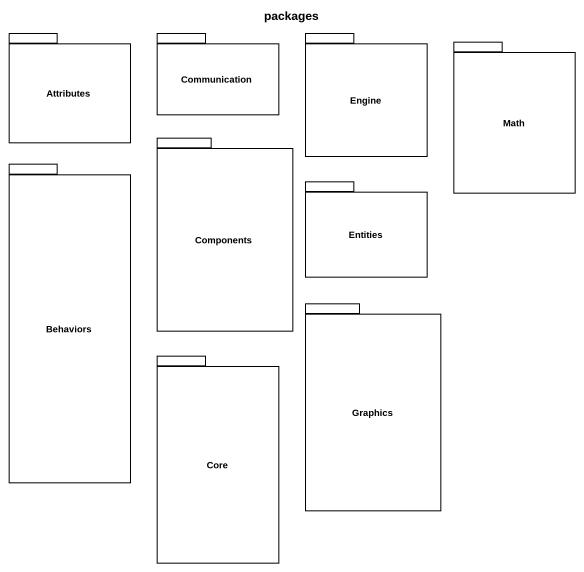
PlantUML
@startuml
title packages
package Attributes {
}
package Communication {
}
package Engine {
}
package Math {
}
package Behaviors {
}
package Components {
}
package Entities {
}
package Graphics {
}
package Core {
}
@enduml
